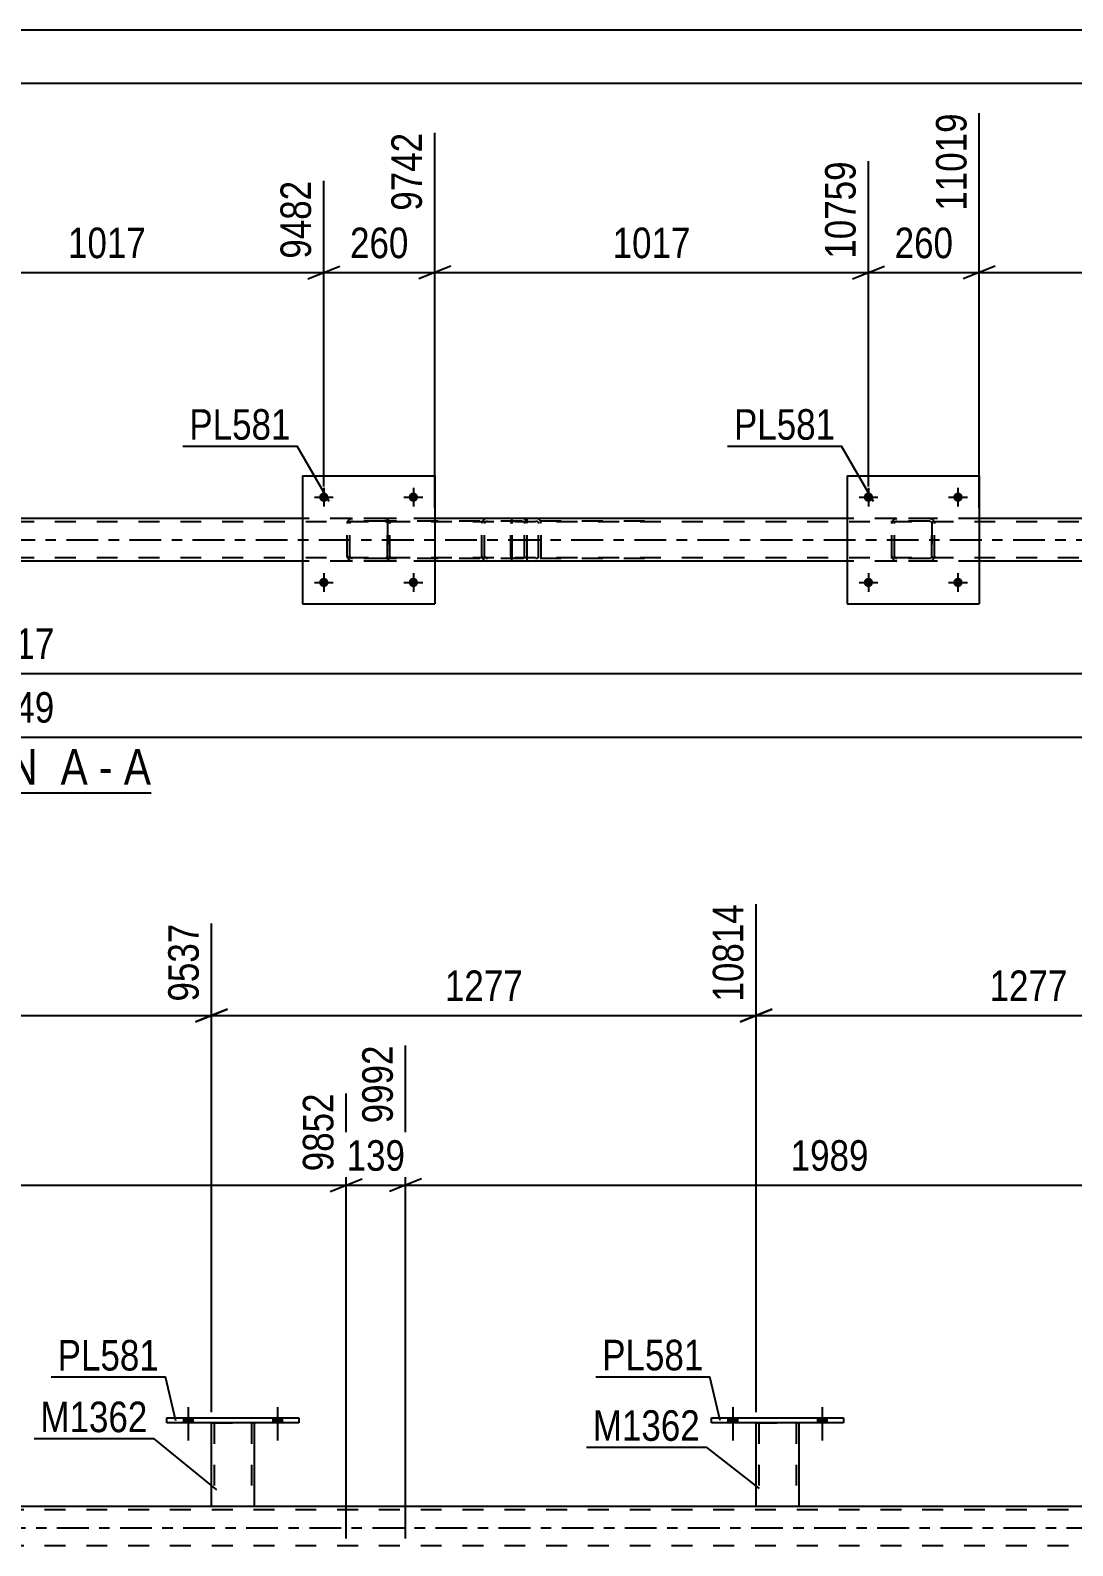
# Model space of a CAD drawing. Header units: millimetres. Extents: x 0 to 841, y 0 to 594.
# Drawn here: x 452.4 to 550.1, y 451.9 to 594 of the extents above; entities that cross this region are included whole.
import ezdxf

# ---------------------------------------------------------------- set-up
doc = ezdxf.new("R2010")
doc.units = ezdxf.units.MM
doc.linetypes.add('DXK_LINE_DOT2', pattern=[3.9198, 1.9599, -1.9599])
doc.linetypes.add('DXK_LINE_DOT3', pattern=[5.9187, 2.979, -0.9799, 0.9799, -0.9799])
doc.styles.add('Arial Narrow', font='ARIALN.TTF', dxfattribs={"height": 0.2})

# ---------------------------------------------------------------- blocks, each defined once
blk = doc.blocks.new('Unknown-232924716-1133 - 28920')
at = {"color": 5, "linetype": 'Continuous'}
for p, q in [((841, 594), (0, 594)), ((836, 589), (5, 589))]:
    blk.add_line(p, q, dxfattribs=at)
blk = doc.blocks.new('Unknown-232924716-11 - 2062')
at = {"color": 6, "linetype": 'Continuous'}
blk.add_line((436.04, 522.49), (463.69, 522.49), dxfattribs=at)
at = {"color": 0, "linetype": 'Continuous'}
for points in [[(454.15, 523.24), (454.15, 526.74), (436.04, 526.74), (436.04, 523.24)], [(457.75, 523.24), (457.75, 526.74), (455.2, 526.74), (455.2, 523.24)], [(460.08, 523.24), (460.08, 526.74), (458.8, 526.74), (458.8, 523.24)], [(463.69, 523.24), (463.69, 526.74), (461.13, 526.74), (461.13, 523.24)]]:
    blk.add_wipeout(points, dxfattribs=at)
at = {"color": 7, "linetype": 'Continuous', "style": 'Arial Narrow'}
for s, p in [('SECTION ', (436.04, 523.24)), ('A', (455.2, 523.24)), ('A', (461.13, 523.24)), ('-', (458.8, 523.24))]:
    blk.add_text(s, height=3.34, dxfattribs=at).set_placement(p)
blk = doc.blocks.new('Part-232924716-23497 - 2062')
at = {"color": 2, "linetype": 'Continuous'}
for p, q in [((528.97, 552.21), (528.97, 540.21)), ((528.97, 552.21), (541.37, 552.21)), ((541.37, 552.21), (541.37, 540.21)), ((528.97, 540.21), (541.37, 540.21))]:
    blk.add_line(p, q, dxfattribs=at)
blk = doc.blocks.new('Part-232924716-23495 - 2062')
at = {"color": 2, "linetype": 'Continuous'}
for p, q in [((477.89, 552.21), (477.89, 540.21)), ((477.89, 552.21), (490.29, 552.21)), ((490.29, 552.21), (490.29, 540.21)), ((477.89, 540.21), (490.29, 540.21))]:
    blk.add_line(p, q, dxfattribs=at)
blk = doc.blocks.new('Part-232924716-2103 - 2062')
at = {"color": 7, "linetype": 'DXK_LINE_DOT2'}
for p, q in [((762.38, 547.89), (100.63, 547.89)), ((490.29, 548.21), (477.89, 548.21)), ((541.37, 548.21), (528.97, 548.21)), ((762.38, 544.53), (100.63, 544.53)), ((490.29, 544.21), (477.89, 544.21)), ((541.37, 544.21), (528.97, 544.21))]:
    blk.add_line(p, q, dxfattribs=at)
at = {"color": 2, "linetype": 'Continuous'}
for p, q in [((477.89, 548.21), (439.21, 548.21)), ((528.97, 548.21), (490.29, 548.21)), ((580.05, 548.21), (541.37, 548.21)), ((477.89, 544.21), (439.21, 544.21)), ((528.97, 544.21), (490.29, 544.21)), ((580.05, 544.21), (541.37, 544.21))]:
    blk.add_line(p, q, dxfattribs=at)
at = {"color": 7, "linetype": 'DXK_LINE_DOT3'}
blk.add_line((100.63, 546.21), (762.38, 546.21), dxfattribs=at)
blk = doc.blocks.new('Part-232924716-23496 - 2062')
at = {"color": 7, "linetype": 'DXK_LINE_DOT2'}
for p, q in [((533.17, 547.73), (533.21, 547.92)), ((533.21, 547.92), (533.17, 547.73)), ((533.17, 544.69), (533.17, 547.73)), ((533.17, 544.69), (533.17, 547.73)), ((533.41, 547.73), (533.43, 547.82)), ((533.41, 544.69), (533.41, 547.73)), ((533.41, 544.69), (533.41, 547.73)), ((533.43, 547.82), (533.48, 547.9)), ((533.47, 548.17), (533.65, 548.21)), ((533.65, 548.21), (533.47, 548.17)), ((533.48, 547.9), (533.56, 547.95)), ((533.56, 547.95), (533.65, 547.97)), ((536.69, 548.21), (533.65, 548.21)), ((536.69, 547.97), (533.65, 547.97)), ((536.69, 548.21), (536.88, 548.17)), ((536.88, 548.17), (536.69, 548.21)), ((536.69, 547.97), (536.78, 547.95)), ((536.78, 547.95), (536.86, 547.9)), ((536.86, 547.9), (536.91, 547.82)), ((536.91, 547.82), (536.93, 547.73)), ((536.93, 544.69), (536.93, 547.73)), ((536.93, 547.73), (536.93, 544.69)), ((537.14, 547.92), (537.17, 547.73)), ((537.17, 547.73), (537.14, 547.92)), ((537.17, 544.69), (537.17, 547.73)), ((537.17, 544.69), (537.17, 547.73)), ((533.21, 544.51), (533.17, 544.69)), ((533.17, 544.69), (533.21, 544.51)), ((533.43, 544.6), (533.41, 544.69)), ((533.48, 544.52), (533.43, 544.6)), ((533.56, 544.47), (533.48, 544.52)), ((533.65, 544.45), (533.56, 544.47)), ((536.69, 544.45), (533.65, 544.45)), ((536.78, 544.47), (536.69, 544.45)), ((536.86, 544.52), (536.78, 544.47)), ((536.91, 544.6), (536.86, 544.52)), ((536.93, 544.69), (536.91, 544.6)), ((537.17, 544.69), (537.14, 544.51)), ((537.14, 544.51), (537.17, 544.69)), ((533.65, 544.21), (533.47, 544.25)), ((533.47, 544.25), (533.65, 544.21)), ((536.69, 544.21), (533.65, 544.21)), ((536.88, 544.25), (536.69, 544.21)), ((536.69, 544.21), (536.88, 544.25))]:
    blk.add_line(p, q, dxfattribs=at)
at = {"color": 7, "linetype": 'DXK_LINE_DOT3'}
blk.add_line((535.17, 546.21), (535.17, 546.21), dxfattribs=at)
at = {"color": 7, "linetype": 'DXK_LINE_DOT2'}
for centre, start, end in [((533.65, 547.73), 112.5, 157.5), ((533.65, 547.73), 112.5, 157.5), ((536.69, 547.73), 22.5, 67.5), ((536.69, 547.73), 22.5, 67.5), ((533.65, 544.69), 202.5, 247.5), ((533.65, 544.69), 202.5, 247.5), ((536.69, 544.69), 292.5, 337.5), ((536.69, 544.69), 292.5, 337.5)]:
    blk.add_arc(centre, 0.48, start, end, dxfattribs=at)
blk = doc.blocks.new('Bolt-232924716-23523 - 2062')
at = {"linetype": 'Continuous'}
for points in [[(480.33, 542.21, -1), (479.45, 542.21, -1)], [(488.73, 542.21, -1), (487.85, 542.21, -1)]]:
    blk.add_hatch(color=1, dxfattribs=at).paths.add_polyline_path(points)
at = {"color": 1, "linetype": 'Continuous'}
for p, q in [((479.89, 543.09), (479.89, 541.33)), ((488.29, 543.09), (488.29, 541.33)), ((479.01, 542.21), (480.77, 542.21)), ((487.41, 542.21), (489.17, 542.21))]:
    blk.add_line(p, q, dxfattribs=at)
blk = doc.blocks.new('Part-232924716-2175 - 2062')
at = {"color": 7, "linetype": 'DXK_LINE_DOT2'}
for p, q in [((498.46, 548.21), (483.33, 548.21)), ((498.46, 547.97), (483.33, 547.97)), ((494.75, 547.87), (494.72, 547.73)), ((494.72, 544.69), (494.72, 547.73)), ((494.76, 547.92), (494.75, 547.87)), ((494.97, 547.73), (494.99, 547.82)), ((494.97, 544.69), (494.97, 547.73)), ((494.99, 547.82), (495.05, 547.9)), ((495.23, 548.21), (495.03, 548.18)), ((495.05, 547.9), (495.13, 547.95)), ((495.13, 547.95), (495.23, 547.97)), ((498.66, 548.18), (498.46, 548.21)), ((498.46, 547.97), (498.56, 547.95)), ((498.56, 547.95), (498.64, 547.9)), ((498.64, 547.9), (498.7, 547.82)), ((498.7, 547.82), (498.72, 547.73)), ((498.72, 544.69), (498.72, 547.73)), ((498.94, 547.87), (498.93, 547.92)), ((498.97, 547.73), (498.94, 547.87)), ((498.97, 544.69), (498.97, 547.73)), ((498.46, 544.45), (483.33, 544.45)), ((494.72, 544.69), (494.73, 544.61)), ((494.73, 544.61), (494.76, 544.51)), ((494.99, 544.63), (494.97, 544.69)), ((494.99, 544.6), (494.99, 544.63)), ((495.05, 544.52), (494.99, 544.6)), ((495.13, 544.47), (495.05, 544.52)), ((495.23, 544.45), (495.13, 544.47)), ((498.56, 544.47), (498.46, 544.45)), ((498.64, 544.52), (498.56, 544.47)), ((498.7, 544.6), (498.64, 544.52)), ((498.7, 544.63), (498.72, 544.69)), ((498.7, 544.6), (498.7, 544.63)), ((498.93, 544.51), (498.96, 544.61)), ((498.96, 544.61), (498.97, 544.69)), ((498.46, 544.21), (483.33, 544.21)), ((495.03, 544.25), (495.23, 544.21)), ((498.46, 544.21), (498.66, 544.25))]:
    blk.add_line(p, q, dxfattribs=at)
for centre, start, end in [((495.21, 547.71), 110.7583, 155.68), ((498.48, 547.71), 24.32, 69.2417), ((495.21, 544.71), 204.32, 249.2417)]:
    blk.add_arc(centre, 0.496, start, end, dxfattribs=at)
blk = doc.blocks.new('Part-232924716-23494 - 2062')
at = {"color": 7, "linetype": 'DXK_LINE_DOT2'}
for p, q in [((482.09, 547.73), (482.13, 547.92)), ((482.13, 547.92), (482.09, 547.73)), ((482.09, 544.69), (482.09, 547.73)), ((482.09, 544.69), (482.09, 547.73)), ((482.33, 547.73), (482.35, 547.82)), ((482.33, 544.69), (482.33, 547.73)), ((482.33, 544.69), (482.33, 547.73)), ((482.35, 547.82), (482.4, 547.9)), ((482.39, 548.18), (482.57, 548.21)), ((482.57, 548.21), (482.39, 548.18)), ((482.4, 547.9), (482.48, 547.95)), ((482.48, 547.95), (482.57, 547.97)), ((485.61, 548.21), (482.57, 548.21)), ((485.61, 547.97), (482.57, 547.97)), ((485.61, 548.21), (485.8, 548.18)), ((485.8, 548.18), (485.61, 548.21)), ((485.61, 547.97), (485.7, 547.95)), ((485.7, 547.95), (485.78, 547.9)), ((485.78, 547.9), (485.83, 547.82)), ((485.83, 547.82), (485.85, 547.73)), ((485.85, 544.69), (485.85, 547.73)), ((485.85, 547.73), (485.85, 544.69)), ((486.06, 547.92), (486.09, 547.73)), ((486.09, 547.73), (486.06, 547.92)), ((486.09, 544.69), (486.09, 547.73)), ((486.09, 544.69), (486.09, 547.73)), ((482.13, 544.51), (482.09, 544.69)), ((482.09, 544.69), (482.13, 544.51)), ((482.35, 544.6), (482.33, 544.69)), ((482.4, 544.52), (482.35, 544.6)), ((482.48, 544.47), (482.4, 544.52)), ((482.57, 544.45), (482.48, 544.47)), ((485.61, 544.45), (482.57, 544.45)), ((485.7, 544.47), (485.61, 544.45)), ((485.78, 544.52), (485.7, 544.47)), ((485.83, 544.6), (485.78, 544.52)), ((485.85, 544.69), (485.83, 544.6)), ((486.09, 544.69), (486.06, 544.51)), ((486.06, 544.51), (486.09, 544.69)), ((482.57, 544.21), (482.39, 544.25)), ((482.39, 544.25), (482.57, 544.21)), ((485.61, 544.21), (482.57, 544.21)), ((485.8, 544.25), (485.61, 544.21)), ((485.61, 544.21), (485.8, 544.25))]:
    blk.add_line(p, q, dxfattribs=at)
at = {"color": 7, "linetype": 'DXK_LINE_DOT3'}
blk.add_line((484.09, 546.21), (484.09, 546.21), dxfattribs=at)
at = {"color": 7, "linetype": 'DXK_LINE_DOT2'}
for centre, start, end in [((482.57, 547.73), 112.5, 157.5), ((482.57, 547.73), 112.5, 157.5), ((485.61, 547.73), 22.5, 67.5), ((485.61, 547.73), 22.5, 67.5), ((482.57, 544.69), 202.5, 247.5), ((482.57, 544.69), 202.5, 247.5), ((485.61, 544.69), 292.5, 337.5), ((485.61, 544.69), 292.5, 337.5)]:
    blk.add_arc(centre, 0.48, start, end, dxfattribs=at)
blk = doc.blocks.new('Part-232924716-2189 - 2062')
at = {"color": 7, "linetype": 'DXK_LINE_DOT2'}
for p, q in [((497.45, 547.92), (497.43, 547.73)), ((497.43, 544.69), (497.43, 547.73)), ((497.51, 548.07), (497.45, 547.92)), ((497.59, 548.18), (497.51, 548.07)), ((497.56, 547.73), (497.57, 547.82)), ((497.56, 544.69), (497.56, 547.73)), ((497.57, 547.82), (497.6, 547.9)), ((497.7, 548.21), (497.59, 548.18)), ((497.6, 547.9), (497.65, 547.95)), ((497.65, 547.95), (497.7, 547.97)), ((509.98, 548.21), (497.7, 548.21)), ((509.98, 547.97), (497.7, 547.97)), ((498.97, 547.97), (498.97, 548.21)), ((499.98, 548.18), (499.79, 548.21)), ((499.79, 547.97), (499.88, 547.95)), ((499.88, 547.95), (499.97, 547.9)), ((499.97, 547.9), (500.02, 547.82)), ((500.02, 547.82), (500.04, 547.73)), ((500.04, 544.69), (500.04, 547.73)), ((500.26, 547.87), (500.25, 547.92)), ((500.29, 547.73), (500.26, 547.87)), ((500.29, 544.69), (500.29, 547.73)), ((497.43, 544.69), (497.45, 544.51)), ((497.45, 544.51), (497.51, 544.35)), ((497.57, 544.6), (497.56, 544.69)), ((497.6, 544.52), (497.57, 544.6)), ((497.65, 544.47), (497.6, 544.52)), ((497.7, 544.45), (497.65, 544.47)), ((509.98, 544.45), (497.7, 544.45)), ((498.97, 544.21), (498.97, 544.45)), ((499.88, 544.47), (499.79, 544.45)), ((499.97, 544.52), (499.88, 544.47)), ((500.02, 544.6), (499.97, 544.52)), ((500.02, 544.6), (500.03, 544.63)), ((500.03, 544.63), (500.04, 544.69)), ((500.25, 544.51), (500.27, 544.61)), ((500.27, 544.61), (500.29, 544.69)), ((497.51, 544.35), (497.59, 544.25)), ((497.59, 544.25), (497.7, 544.21)), ((509.98, 544.21), (497.7, 544.21)), ((499.79, 544.21), (499.98, 544.25))]:
    blk.add_line(p, q, dxfattribs=at)
blk.add_arc((499.8, 547.72), 0.492, 23.8494, 68.8059, dxfattribs=at)
blk = doc.blocks.new('Bolt-232924716-23524 - 2062')
at = {"linetype": 'Continuous'}
for points in [[(480.33, 550.21, -1), (479.45, 550.21, -1)], [(488.73, 550.21, -1), (487.85, 550.21, -1)]]:
    blk.add_hatch(color=1, dxfattribs=at).paths.add_polyline_path(points)
at = {"color": 1, "linetype": 'Continuous'}
for p, q in [((479.01, 550.21), (480.77, 550.21)), ((479.89, 551.09), (479.89, 549.33)), ((487.41, 550.21), (489.17, 550.21)), ((488.29, 551.09), (488.29, 549.33))]:
    blk.add_line(p, q, dxfattribs=at)
blk = doc.blocks.new('Bolt-232924716-23525 - 2062')
at = {"linetype": 'Continuous'}
for points in [[(531.41, 542.21, -1), (530.53, 542.21, -1)], [(539.81, 542.21, -1), (538.93, 542.21, -1)]]:
    blk.add_hatch(color=1, dxfattribs=at).paths.add_polyline_path(points)
at = {"color": 1, "linetype": 'Continuous'}
for p, q in [((530.97, 543.09), (530.97, 541.33)), ((539.37, 543.09), (539.37, 541.33)), ((530.09, 542.21), (531.85, 542.21)), ((538.49, 542.21), (540.25, 542.21))]:
    blk.add_line(p, q, dxfattribs=at)
blk = doc.blocks.new('Bolt-232924716-23526 - 2062')
at = {"linetype": 'Continuous'}
for points in [[(531.41, 550.21, -1), (530.53, 550.21, -1)], [(539.81, 550.21, -1), (538.93, 550.21, -1)]]:
    blk.add_hatch(color=1, dxfattribs=at).paths.add_polyline_path(points)
at = {"color": 1, "linetype": 'Continuous'}
for p, q in [((530.09, 550.21), (531.85, 550.21)), ((530.97, 551.09), (530.97, 549.33)), ((538.49, 550.21), (540.25, 550.21)), ((539.37, 551.09), (539.37, 549.33))]:
    blk.add_line(p, q, dxfattribs=at)
blk = doc.blocks.new('Part-232924716-2518 - 2334')
at = {"color": 7, "linetype": 'DXK_LINE_DOT2'}
for p, q in [((749.65, 455.22), (87.9, 455.22)), ((473.36, 455.54), (469.36, 455.54)), ((524.44, 455.54), (520.44, 455.54)), ((749.65, 451.86), (87.9, 451.86))]:
    blk.add_line(p, q, dxfattribs=at)
at = {"color": 2, "linetype": 'Continuous'}
for p, q in [((469.36, 455.54), (422.28, 455.54)), ((520.44, 455.54), (473.36, 455.54)), ((571.52, 455.54), (524.44, 455.54))]:
    blk.add_line(p, q, dxfattribs=at)
at = {"color": 7, "linetype": 'DXK_LINE_DOT3'}
blk.add_line((87.9, 453.54), (749.65, 453.54), dxfattribs=at)
blk = doc.blocks.new('Part-232924716-23857 - 2334')
at = {"color": 2, "linetype": 'Continuous'}
for p, q in [((469.36, 455.54), (469.36, 463.38)), ((473.36, 463.38), (473.36, 455.54)), ((473.32, 455.54), (469.36, 455.54)), ((473.36, 455.54), (473.32, 455.54))]:
    blk.add_line(p, q, dxfattribs=at)
at = {"color": 7, "linetype": 'DXK_LINE_DOT2'}
for p, q in [((469.36, 463.38), (473.36, 463.38)), ((469.36, 463.38), (469.36, 463.38)), ((469.36, 463.38), (469.36, 463.38)), ((469.6, 463.38), (469.6, 455.54)), ((473.12, 463.38), (473.12, 455.54)), ((473.36, 463.38), (473.36, 463.38)), ((473.36, 463.38), (473.36, 463.38)), ((473.1, 455.54), (473.12, 455.54))]:
    blk.add_line(p, q, dxfattribs=at)
blk = doc.blocks.new('Bolt-232924716-23887 - 2334')
at = {"linetype": 'Continuous'}
for points in [[(466.72, 463.38), (467.6, 463.38), (467.6, 463.86), (466.72, 463.86)], [(475.12, 463.38), (476, 463.38), (476, 463.86), (475.12, 463.86)]]:
    blk.add_hatch(color=1, dxfattribs=at).paths.add_polyline_path(points)
at = {"color": 1, "linetype": 'Continuous'}
for p, q in [((467.16, 464.86), (467.16, 461.74)), ((475.56, 464.86), (475.56, 461.74)), ((466.72, 463.86), (466.72, 463.38)), ((467.6, 463.86), (467.6, 463.38)), ((475.12, 463.86), (475.12, 463.38)), ((476, 463.86), (476, 463.38))]:
    blk.add_line(p, q, dxfattribs=at)
blk = doc.blocks.new('Part-232924716-23858 - 2334')
at = {"color": 2, "linetype": 'Continuous'}
for p, q in [((465.16, 463.38), (465.16, 463.86)), ((465.16, 463.86), (477.56, 463.86)), ((477.56, 463.38), (465.16, 463.38)), ((477.56, 463.86), (477.56, 463.38))]:
    blk.add_line(p, q, dxfattribs=at)
blk = doc.blocks.new('Part-232924716-23859 - 2334')
at = {"color": 2, "linetype": 'Continuous'}
for p, q in [((520.44, 455.54), (520.44, 463.38)), ((524.44, 463.38), (524.44, 455.54)), ((524.41, 455.54), (520.44, 455.54)), ((524.44, 455.54), (524.41, 455.54))]:
    blk.add_line(p, q, dxfattribs=at)
at = {"color": 7, "linetype": 'DXK_LINE_DOT2'}
for p, q in [((520.44, 463.38), (524.44, 463.38)), ((520.44, 463.38), (520.44, 463.38)), ((520.44, 463.38), (520.44, 463.38)), ((520.68, 463.38), (520.68, 455.54)), ((524.2, 463.38), (524.2, 455.54)), ((524.44, 463.38), (524.44, 463.38)), ((524.44, 463.38), (524.44, 463.38)), ((524.18, 455.54), (524.2, 455.54))]:
    blk.add_line(p, q, dxfattribs=at)
blk = doc.blocks.new('Part-232924716-23860 - 2334')
at = {"color": 2, "linetype": 'Continuous'}
for p, q in [((516.24, 463.38), (516.24, 463.86)), ((516.24, 463.86), (528.64, 463.86)), ((528.64, 463.38), (516.24, 463.38)), ((528.64, 463.86), (528.64, 463.38))]:
    blk.add_line(p, q, dxfattribs=at)
blk = doc.blocks.new('Bolt-232924716-23886 - 2334')
at = {"linetype": 'Continuous'}
for points in [[(466.72, 463.38), (467.6, 463.38), (467.6, 463.86), (466.72, 463.86)], [(475.12, 463.38), (476, 463.38), (476, 463.86), (475.12, 463.86)]]:
    blk.add_hatch(color=1, dxfattribs=at).paths.add_polyline_path(points)
at = {"color": 1, "linetype": 'Continuous'}
for p, q in [((467.16, 464.86), (467.16, 461.74)), ((475.56, 464.86), (475.56, 461.74)), ((466.72, 463.86), (466.72, 463.38)), ((467.6, 463.86), (467.6, 463.38)), ((475.12, 463.86), (475.12, 463.38)), ((476, 463.86), (476, 463.38))]:
    blk.add_line(p, q, dxfattribs=at)
blk = doc.blocks.new('Bolt-232924716-23888 - 2334')
at = {"linetype": 'Continuous'}
for points in [[(517.8, 463.38), (518.68, 463.38), (518.68, 463.86), (517.8, 463.86)], [(526.2, 463.38), (527.08, 463.38), (527.08, 463.86), (526.2, 463.86)]]:
    blk.add_hatch(color=1, dxfattribs=at).paths.add_polyline_path(points)
at = {"color": 1, "linetype": 'Continuous'}
for p, q in [((518.24, 464.86), (518.24, 461.74)), ((526.64, 464.86), (526.64, 461.74)), ((517.8, 463.86), (517.8, 463.38)), ((518.68, 463.86), (518.68, 463.38)), ((526.2, 463.86), (526.2, 463.38)), ((527.08, 463.86), (527.08, 463.38))]:
    blk.add_line(p, q, dxfattribs=at)
blk = doc.blocks.new('Bolt-232924716-23889 - 2334')
at = {"linetype": 'Continuous'}
for points in [[(517.8, 463.38), (518.68, 463.38), (518.68, 463.86), (517.8, 463.86)], [(526.2, 463.38), (527.08, 463.38), (527.08, 463.86), (526.2, 463.86)]]:
    blk.add_hatch(color=1, dxfattribs=at).paths.add_polyline_path(points)
at = {"color": 1, "linetype": 'Continuous'}
for p, q in [((518.24, 464.86), (518.24, 461.74)), ((526.64, 464.86), (526.64, 461.74)), ((517.8, 463.86), (517.8, 463.38)), ((518.68, 463.86), (518.68, 463.38)), ((526.2, 463.86), (526.2, 463.38)), ((527.08, 463.86), (527.08, 463.38))]:
    blk.add_line(p, q, dxfattribs=at)
blk = doc.blocks.new('StraightDimension-232924716-8908 - 2062')
at = {"color": 7, "linetype": 'Continuous'}
blk.add_line((100.63, 533.68), (799.5, 533.68), dxfattribs=at)
at = {"color": 0}
blk.add_wipeout([(455.23, 534.43), (455.23, 538.63), (444.89, 538.63), (444.89, 534.43)], dxfattribs=at)
at = {"color": 3, "style": 'Arial Narrow'}
blk.add_text('18017', height=2.863, dxfattribs=at).set_placement((445.49, 535.03))
blk = doc.blocks.new('StraightDimension-232924716-26391 - 2062')
at = {"color": 7, "linetype": 'Continuous'}
blk.add_line((99.99, 527.71), (800.14, 527.71), dxfattribs=at)
at = {"color": 0}
blk.add_wipeout([(455.23, 528.46), (455.23, 532.66), (444.89, 532.66), (444.89, 528.46)], dxfattribs=at)
at = {"color": 3, "style": 'Arial Narrow'}
blk.add_text('18049', height=2.863, dxfattribs=at).set_placement((445.49, 529.06))
blk = doc.blocks.new('StraightDimension-232924716-26415 - 2062')
at = {"color": 7, "linetype": 'Continuous'}
for p, q in [((541.37, 549.21), (541.37, 586.22)), ((582.05, 551.21), (582.05, 581.72)), ((542.87, 571.88), (539.87, 570.68)), ((580.55, 570.68), (583.55, 571.88)), ((541.37, 571.28), (582.05, 571.28))]:
    blk.add_line(p, q, dxfattribs=at)
at = {"color": 0}
blk.add_wipeout([(565.97, 572.03), (565.97, 576.23), (557.46, 576.23), (557.46, 572.03)], dxfattribs=at)
at = {"color": 3, "style": 'Arial Narrow'}
blk.add_text('1017', height=2.863, dxfattribs=at).set_placement((558.06, 572.63))
at = {"color": 0, "linetype": 'Continuous'}
blk.add_wipeout([(581.45, 582.32), (577.25, 582.32), (577.25, 571.98), (581.45, 571.98)], dxfattribs=at)
at = {"color": 3, "linetype": 'Continuous', "style": 'Arial Narrow'}
blk.add_text('12036', height=2.863, rotation=90.0002, dxfattribs=at).set_placement((580.85, 572.58))
blk = doc.blocks.new('StraightDimension-232924716-26416 - 2062')
at = {"color": 7, "linetype": 'Continuous'}
for p, q in [((541.37, 549.21), (541.37, 586.22)), ((530.97, 551.21), (530.97, 581.72)), ((529.47, 570.68), (532.47, 571.88)), ((542.87, 571.88), (539.87, 570.68)), ((530.97, 571.28), (541.37, 571.28))]:
    blk.add_line(p, q, dxfattribs=at)
at = {"color": 0}
blk.add_wipeout([(539.52, 572.03), (539.52, 576.23), (532.83, 576.23), (532.83, 572.03)], dxfattribs=at)
at = {"color": 3, "style": 'Arial Narrow'}
blk.add_text('260', height=2.863, dxfattribs=at).set_placement((533.43, 572.63))
at = {"color": 0, "linetype": 'Continuous'}
blk.add_wipeout([(540.77, 586.82), (536.57, 586.82), (536.57, 576.48), (540.77, 576.48)], dxfattribs=at)
at = {"color": 3, "linetype": 'Continuous', "style": 'Arial Narrow'}
blk.add_text('11019', height=2.863, rotation=90.0002, dxfattribs=at).set_placement((540.17, 577.08))
blk = doc.blocks.new('StraightDimension-232924716-26417 - 2062')
at = {"color": 7, "linetype": 'Continuous'}
for p, q in [((490.29, 549.21), (490.29, 584.39)), ((530.97, 551.21), (530.97, 581.72)), ((491.79, 571.88), (488.79, 570.68)), ((529.47, 570.68), (532.47, 571.88)), ((490.29, 571.28), (530.97, 571.28))]:
    blk.add_line(p, q, dxfattribs=at)
at = {"color": 0}
blk.add_wipeout([(514.89, 572.03), (514.89, 576.23), (506.38, 576.23), (506.38, 572.03)], dxfattribs=at)
at = {"color": 3, "style": 'Arial Narrow'}
blk.add_text('1017', height=2.863, dxfattribs=at).set_placement((506.98, 572.63))
at = {"color": 0, "linetype": 'Continuous'}
blk.add_wipeout([(530.37, 582.32), (526.17, 582.32), (526.17, 571.98), (530.37, 571.98)], dxfattribs=at)
at = {"color": 3, "linetype": 'Continuous', "style": 'Arial Narrow'}
blk.add_text('10759', height=2.863, rotation=90.0002, dxfattribs=at).set_placement((529.77, 572.58))
blk = doc.blocks.new('StraightDimension-232924716-26418 - 2062')
at = {"color": 7, "linetype": 'Continuous'}
for p, q in [((490.29, 549.21), (490.29, 584.39)), ((479.89, 551.21), (479.89, 579.89)), ((478.39, 570.68), (481.39, 571.88)), ((491.79, 571.88), (488.79, 570.68)), ((479.89, 571.28), (490.29, 571.28))]:
    blk.add_line(p, q, dxfattribs=at)
at = {"color": 0}
blk.add_wipeout([(488.43, 572.03), (488.43, 576.23), (481.75, 576.23), (481.75, 572.03)], dxfattribs=at)
at = {"color": 3, "style": 'Arial Narrow'}
blk.add_text('260', height=2.863, dxfattribs=at).set_placement((482.35, 572.63))
at = {"color": 0, "linetype": 'Continuous'}
blk.add_wipeout([(489.69, 584.99), (485.49, 584.99), (485.49, 576.48), (489.69, 576.48)], dxfattribs=at)
at = {"color": 3, "linetype": 'Continuous', "style": 'Arial Narrow'}
blk.add_text('9742', height=2.863, rotation=90.0002, dxfattribs=at).set_placement((489.09, 577.08))
blk = doc.blocks.new('StraightDimension-232924716-26419 - 2062')
at = {"color": 7, "linetype": 'Continuous'}
for p, q in [((439.21, 549.21), (439.21, 584.39)), ((479.89, 551.21), (479.89, 579.89)), ((440.71, 571.88), (437.71, 570.68)), ((478.39, 570.68), (481.39, 571.88)), ((439.21, 571.28), (479.89, 571.28))]:
    blk.add_line(p, q, dxfattribs=at)
at = {"color": 0}
blk.add_wipeout([(463.81, 572.03), (463.81, 576.23), (455.3, 576.23), (455.3, 572.03)], dxfattribs=at)
at = {"color": 3, "style": 'Arial Narrow'}
blk.add_text('1017', height=2.863, dxfattribs=at).set_placement((455.9, 572.63))
at = {"color": 0, "linetype": 'Continuous'}
blk.add_wipeout([(479.29, 580.49), (475.09, 580.49), (475.09, 571.98), (479.29, 571.98)], dxfattribs=at)
at = {"color": 3, "linetype": 'Continuous', "style": 'Arial Narrow'}
blk.add_text('9482', height=2.863, rotation=90.0002, dxfattribs=at).set_placement((478.69, 572.58))
blk = doc.blocks.new('StraightDimension-232924716-8197 - 2334')
at = {"color": 7, "linetype": 'Continuous'}
for p, q in [((487.56, 452.54), (487.56, 498.79)), ((567.12, 452.54), (567.12, 496.12)), ((489.06, 486.28), (486.06, 485.08)), ((565.62, 485.08), (568.62, 486.28)), ((487.56, 485.68), (567.12, 485.68))]:
    blk.add_line(p, q, dxfattribs=at)
at = {"color": 0}
blk.add_wipeout([(531.6, 486.43), (531.6, 490.63), (523.08, 490.63), (523.08, 486.43)], dxfattribs=at)
at = {"color": 3, "style": 'Arial Narrow'}
blk.add_text('1989', height=2.863, dxfattribs=at).set_placement((523.68, 487.03))
at = {"color": 0, "linetype": 'Continuous'}
blk.add_wipeout([(566.52, 496.72), (562.32, 496.72), (562.32, 486.38), (566.52, 486.38)], dxfattribs=at)
at = {"color": 3, "linetype": 'Continuous', "style": 'Arial Narrow'}
blk.add_text('11981', height=2.863, rotation=90.0002, dxfattribs=at).set_placement((565.92, 486.98))
blk = doc.blocks.new('StraightDimension-232924716-30150 - 2334')
at = {"color": 7, "linetype": 'Continuous'}
for p, q in [((520.44, 464.38), (520.44, 512.04)), ((469.36, 464.38), (469.36, 510.21)), ((470.86, 502.2), (467.86, 501)), ((518.94, 501), (521.94, 502.2)), ((469.36, 501.6), (520.44, 501.6))]:
    blk.add_line(p, q, dxfattribs=at)
at = {"color": 0}
blk.add_wipeout([(499.16, 502.35), (499.16, 506.55), (490.65, 506.55), (490.65, 502.35)], dxfattribs=at)
at = {"color": 3, "style": 'Arial Narrow'}
blk.add_text('1277', height=2.863, dxfattribs=at).set_placement((491.25, 502.95))
at = {"color": 0, "linetype": 'Continuous'}
blk.add_wipeout([(519.84, 512.64), (515.64, 512.64), (515.64, 502.3), (519.84, 502.3)], dxfattribs=at)
at = {"color": 3, "linetype": 'Continuous', "style": 'Arial Narrow'}
blk.add_text('10814', height=2.863, rotation=90.0002, dxfattribs=at).set_placement((519.24, 502.9))
blk = doc.blocks.new('StraightDimension-232924716-8199 - 2334')
at = {"color": 7, "linetype": 'Continuous'}
for p, q in [((402.43, 452.54), (402.43, 498.79)), ((481.99, 452.54), (481.99, 494.29)), ((403.93, 486.28), (400.93, 485.08)), ((480.49, 485.08), (483.49, 486.28)), ((402.43, 485.68), (481.99, 485.68))]:
    blk.add_line(p, q, dxfattribs=at)
at = {"color": 0}
blk.add_wipeout([(446.46, 486.43), (446.46, 490.63), (437.95, 490.63), (437.95, 486.43)], dxfattribs=at)
at = {"color": 3, "style": 'Arial Narrow'}
blk.add_text('1989', height=2.863, dxfattribs=at).set_placement((438.55, 487.03))
at = {"color": 0, "linetype": 'Continuous'}
blk.add_wipeout([(481.39, 494.89), (477.19, 494.89), (477.19, 486.38), (481.39, 486.38)], dxfattribs=at)
at = {"color": 3, "linetype": 'Continuous', "style": 'Arial Narrow'}
blk.add_text('9852', height=2.863, rotation=90.0002, dxfattribs=at).set_placement((480.79, 486.98))
blk = doc.blocks.new('StraightDimension-232924716-30149 - 2334')
at = {"color": 7, "linetype": 'Continuous'}
for p, q in [((520.44, 464.38), (520.44, 512.04)), ((571.52, 464.38), (571.52, 512.04)), ((521.94, 502.2), (518.94, 501)), ((570.02, 501), (573.02, 502.2)), ((520.44, 501.6), (571.52, 501.6))]:
    blk.add_line(p, q, dxfattribs=at)
at = {"color": 0}
blk.add_wipeout([(550.24, 502.35), (550.24, 506.55), (541.73, 506.55), (541.73, 502.35)], dxfattribs=at)
at = {"color": 3, "style": 'Arial Narrow'}
blk.add_text('1277', height=2.863, dxfattribs=at).set_placement((542.33, 502.95))
at = {"color": 0, "linetype": 'Continuous'}
blk.add_wipeout([(570.92, 512.64), (566.72, 512.64), (566.72, 502.3), (570.92, 502.3)], dxfattribs=at)
at = {"color": 3, "linetype": 'Continuous', "style": 'Arial Narrow'}
blk.add_text('12091', height=2.863, rotation=90.0002, dxfattribs=at).set_placement((570.32, 502.9))
blk = doc.blocks.new('StraightDimension-232924716-30151 - 2334')
at = {"color": 7, "linetype": 'Continuous'}
for p, q in [((418.28, 464.38), (418.28, 510.21)), ((469.36, 464.38), (469.36, 510.21)), ((419.78, 502.2), (416.78, 501)), ((467.86, 501), (470.86, 502.2)), ((418.28, 501.6), (469.36, 501.6))]:
    blk.add_line(p, q, dxfattribs=at)
at = {"color": 0}
blk.add_wipeout([(448.08, 502.35), (448.08, 506.55), (439.56, 506.55), (439.56, 502.35)], dxfattribs=at)
at = {"color": 3, "style": 'Arial Narrow'}
blk.add_text('1277', height=2.863, dxfattribs=at).set_placement((440.16, 502.95))
at = {"color": 0, "linetype": 'Continuous'}
blk.add_wipeout([(468.76, 510.81), (464.56, 510.81), (464.56, 502.3), (468.76, 502.3)], dxfattribs=at)
at = {"color": 3, "linetype": 'Continuous', "style": 'Arial Narrow'}
blk.add_text('9537', height=2.863, rotation=90.0002, dxfattribs=at).set_placement((468.16, 502.9))
blk = doc.blocks.new('StraightDimension-232924716-8198 - 2334')
at = {"color": 7, "linetype": 'Continuous'}
for p, q in [((487.56, 452.54), (487.56, 498.79)), ((481.99, 452.54), (481.99, 494.29)), ((480.49, 485.08), (483.49, 486.28)), ((489.06, 486.28), (486.06, 485.08)), ((481.99, 485.68), (487.56, 485.68))]:
    blk.add_line(p, q, dxfattribs=at)
at = {"color": 0}
blk.add_wipeout([(488.11, 486.43), (488.11, 490.63), (481.43, 490.63), (481.43, 486.43)], dxfattribs=at)
at = {"color": 3, "style": 'Arial Narrow'}
blk.add_text('139', height=2.863, dxfattribs=at).set_placement((482.03, 487.03))
at = {"color": 0, "linetype": 'Continuous'}
blk.add_wipeout([(486.96, 499.39), (482.76, 499.39), (482.76, 490.88), (486.96, 490.88)], dxfattribs=at)
at = {"color": 3, "linetype": 'Continuous', "style": 'Arial Narrow'}
blk.add_text('9992', height=2.863, rotation=90.0002, dxfattribs=at).set_placement((486.36, 491.48))
blk = doc.blocks.new('Mark-232924716-27155 - 2062')
at = {"color": 0}
blk.add_wipeout([(476.78, 555.6), (476.78, 558.6), (467.28, 558.6), (467.28, 555.6)], dxfattribs=at)
blk.add_wipeout([(476.78, 555.6), (476.78, 558.6), (467.28, 558.6), (467.28, 555.6)], dxfattribs=at)
at = {"color": 30, "linetype": 'Continuous'}
for p in [(466.68, 555), (480.38, 549.8)]:
    blk.add_line(p, (477.38, 555), dxfattribs=at)
at = {"color": 3, "style": 'Arial Narrow'}
blk.add_text('PL581', height=2.863, dxfattribs=at).set_placement((467.28, 555.6))
blk = doc.blocks.new('Mark-232924716-27158 - 2062')
at = {"color": 0}
blk.add_wipeout([(527.86, 555.6), (527.86, 558.6), (518.36, 558.6), (518.36, 555.6)], dxfattribs=at)
blk.add_wipeout([(527.86, 555.6), (527.86, 558.6), (518.36, 558.6), (518.36, 555.6)], dxfattribs=at)
at = {"color": 30, "linetype": 'Continuous'}
for p in [(517.76, 555), (531.46, 549.8)]:
    blk.add_line(p, (528.46, 555), dxfattribs=at)
at = {"color": 3, "style": 'Arial Narrow'}
blk.add_text('PL581', height=2.863, dxfattribs=at).set_placement((518.36, 555.6))
blk = doc.blocks.new('Mark-232924716-28543 - 2334')
at = {"color": 0}
blk.add_wipeout([(463.36, 462.51), (463.36, 465.51), (453.31, 465.51), (453.31, 462.51)], dxfattribs=at)
blk.add_wipeout([(463.36, 462.51), (463.36, 465.51), (453.31, 465.51), (453.31, 462.51)], dxfattribs=at)
at = {"color": 30, "linetype": 'Continuous'}
for p in [(452.71, 461.91), (469.87, 457.09)]:
    blk.add_line(p, (463.96, 461.91), dxfattribs=at)
at = {"color": 3, "style": 'Arial Narrow'}
blk.add_text('M1362', height=2.863, dxfattribs=at).set_placement((453.31, 462.51))
blk = doc.blocks.new('Mark-232924716-28546 - 2334')
at = {"color": 0}
blk.add_wipeout([(464.43, 468.29), (464.43, 471.29), (454.93, 471.29), (454.93, 468.29)], dxfattribs=at)
blk.add_wipeout([(464.43, 468.29), (464.43, 471.29), (454.93, 471.29), (454.93, 468.29)], dxfattribs=at)
at = {"color": 30, "linetype": 'Continuous'}
for p in [(454.33, 467.69), (466.01, 463.58)]:
    blk.add_line(p, (465.03, 467.69), dxfattribs=at)
at = {"color": 3, "style": 'Arial Narrow'}
blk.add_text('PL581', height=2.863, dxfattribs=at).set_placement((454.93, 468.29))
blk = doc.blocks.new('Mark-232924716-28549 - 2334')
at = {"color": 0}
blk.add_wipeout([(515.17, 461.7), (515.17, 464.7), (505.12, 464.7), (505.12, 461.7)], dxfattribs=at)
blk.add_wipeout([(515.17, 461.7), (515.17, 464.7), (505.12, 464.7), (505.12, 461.7)], dxfattribs=at)
at = {"color": 30, "linetype": 'Continuous'}
for p in [(504.52, 461.1), (520.74, 457.21)]:
    blk.add_line(p, (515.77, 461.1), dxfattribs=at)
at = {"color": 3, "style": 'Arial Narrow'}
blk.add_text('M1362', height=2.863, dxfattribs=at).set_placement((505.12, 461.7))
blk = doc.blocks.new('Mark-232924716-28552 - 2334')
at = {"color": 0}
blk.add_wipeout([(515.5, 468.31), (515.5, 471.31), (506, 471.31), (506, 468.31)], dxfattribs=at)
blk.add_wipeout([(515.5, 468.31), (515.5, 471.31), (506, 471.31), (506, 468.31)], dxfattribs=at)
at = {"color": 30, "linetype": 'Continuous'}
for p in [(505.4, 467.71), (517.08, 463.6)]:
    blk.add_line(p, (516.1, 467.71), dxfattribs=at)
at = {"color": 3, "style": 'Arial Narrow'}
blk.add_text('PL581', height=2.863, dxfattribs=at).set_placement((506, 468.31))

msp = doc.modelspace()

# ---------------------------------------------------------------- block references
for name in ['Unknown-232924716-1133 - 28920', 'Part-232924716-23495 - 2062', 'Part-232924716-23497 - 2062', 'Part-232924716-2103 - 2062', 'Bolt-232924716-23524 - 2062', 'Bolt-232924716-23526 - 2062', 'Part-232924716-23494 - 2062', 'Part-232924716-2175 - 2062', 'Part-232924716-2189 - 2062', 'Part-232924716-23496 - 2062', 'Bolt-232924716-23523 - 2062', 'Bolt-232924716-23525 - 2062', 'Bolt-232924716-23887 - 2334', 'Bolt-232924716-23886 - 2334', 'Bolt-232924716-23888 - 2334', 'Bolt-232924716-23889 - 2334', 'Part-232924716-23858 - 2334', 'Part-232924716-23857 - 2334', 'Part-232924716-23860 - 2334', 'Part-232924716-23859 - 2334', 'Part-232924716-2518 - 2334']:
    msp.add_blockref(name, (0, 0))

# ---------------------------------------------------------------- next in the draw order: block references
for name in ['StraightDimension-232924716-26415 - 2062', 'StraightDimension-232924716-8908 - 2062', 'Unknown-232924716-11 - 2062', 'StraightDimension-232924716-8197 - 2334']:
    msp.add_blockref(name, (0, 0))

# ---------------------------------------------------------------- next in the draw order: block references
for name in ['StraightDimension-232924716-26416 - 2062', 'StraightDimension-232924716-26391 - 2062', 'StraightDimension-232924716-30150 - 2334']:
    msp.add_blockref(name, (0, 0))

# ---------------------------------------------------------------- next in the draw order: block references
for name in ['StraightDimension-232924716-26417 - 2062', 'StraightDimension-232924716-30149 - 2334', 'StraightDimension-232924716-8199 - 2334']:
    msp.add_blockref(name, (0, 0))

# ---------------------------------------------------------------- next in the draw order: block references
for name in ['StraightDimension-232924716-26418 - 2062', 'Mark-232924716-27158 - 2062', 'StraightDimension-232924716-30151 - 2334', 'StraightDimension-232924716-8198 - 2334', 'Mark-232924716-28549 - 2334']:
    msp.add_blockref(name, (0, 0))

# ---------------------------------------------------------------- next in the draw order: block references
for name in ['StraightDimension-232924716-26419 - 2062', 'Mark-232924716-28552 - 2334', 'Mark-232924716-28543 - 2334']:
    msp.add_blockref(name, (0, 0))

# ---------------------------------------------------------------- next in the draw order: block references
for name in ['Mark-232924716-27155 - 2062', 'Mark-232924716-28546 - 2334']:
    msp.add_blockref(name, (0, 0))

doc.saveas('drawing.dxf')
